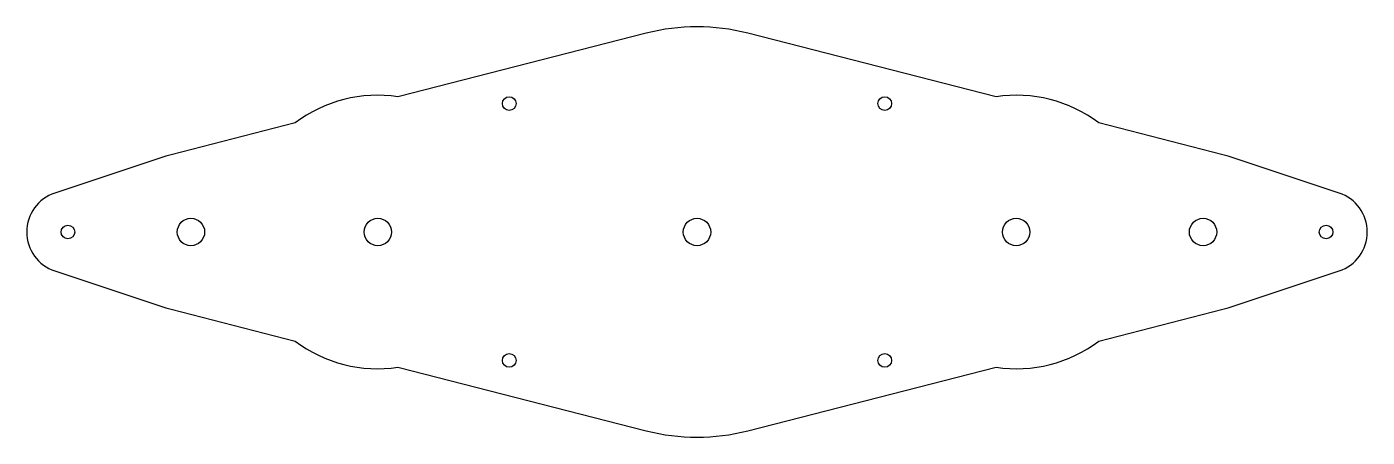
# Model space of a CAD drawing. Extents: x -147 to 147, y -45 to 45.
import ezdxf

# ---------------------------------------------------------------- set-up
doc = ezdxf.new("R2010")
doc.units = 0
doc.header["$MEASUREMENT"] = 0
doc.layers.add('VISIBLE', color=7, linetype='CONTINUOUS')

msp = doc.modelspace()

# ---------------------------------------------------------------- linework, layer by layer
at = {"layer": 'VISIBLE'}
for p, q in [((-11.15, 43.6), (-65.59, 29.67)), ((65.59, 29.67), (11.15, 43.6)), ((-88.11, 23.92), (-115.34, 16.95)), ((115.34, 16.95), (88.11, 23.92)), ((-116.51, 16.61), (-140.83, 8.54)), ((140.83, 8.54), (116.51, 16.61)), ((-140.83, -8.54), (-116.51, -16.61)), ((116.51, -16.61), (140.83, -8.54)), ((-115.34, -16.95), (-88.11, -23.92)), ((88.11, -23.92), (115.34, -16.95)), ((-65.59, -29.67), (-11.15, -43.6)), ((11.15, -43.6), (65.59, -29.67))]:
    msp.add_line(p, q, dxfattribs=at)
for centre, radius in [((-41.19, 28.17), 1.5), ((41.19, 28.17), 1.5), ((-111, 0), 3), ((-70, 0), 3), ((0, 0), 3), ((70, 0), 3), ((111, 0), 3), ((-138, 0), 1.5), ((138, 0), 1.5), ((-41.19, -28.17), 1.5), ((41.19, -28.17), 1.5)]:
    msp.add_circle(centre, radius, dxfattribs=at)
for centre, radius, start, end in [((0, 0), 45, 75.6557, 104.3443), ((-70, 0), 30, 81.553, 127.1356), ((70, 0), 30, 52.8644, 98.447), ((-111, 0), 17.5, 104.3443, 108.3496), ((111, 0), 17.5, 71.6504, 75.6557), ((-138, 0), 9, 108.3496, 251.6504), ((138, 0), 9, 288.3496, 71.6504), ((-111, 0), 17.5, 251.6504, 255.6557), ((111, 0), 17.5, 284.3443, 288.3496), ((-70, 0), 30, 232.8644, 278.447), ((70, 0), 30, 261.553, 307.1356), ((0, 0), 45, 255.6557, 284.3443)]:
    msp.add_arc(centre, radius, start, end, dxfattribs=at)

doc.saveas('drawing.dxf')
